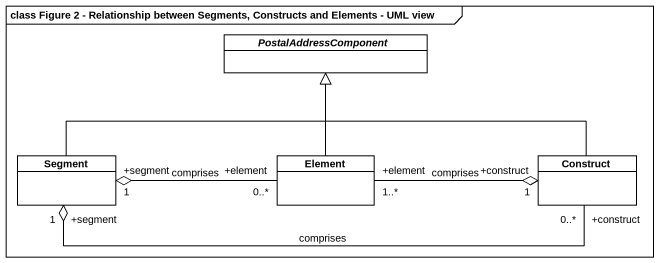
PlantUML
@startuml
mainframe class Figure 2 - Relationship between Segments, Constructs and Elements - UML view
hide circle
hide empty members
abstract class PostalAddressComponent #FFFFFF
class Segment #FFFFFF
class Element #FFFFFF
class Construct #FFFFFF
Segment -right-|> PostalAddressComponent
Element -up-|> PostalAddressComponent
Element "+element\n0..*" -left-o "+segment\n1" Segment : comprises
Element "+element\n1..*" -right-o "+construct\n1" Construct : comprises
Construct -left-|> PostalAddressComponent
Construct "+construct\n0..*" -left-o "+segment\n1" Segment : comprises
@enduml
